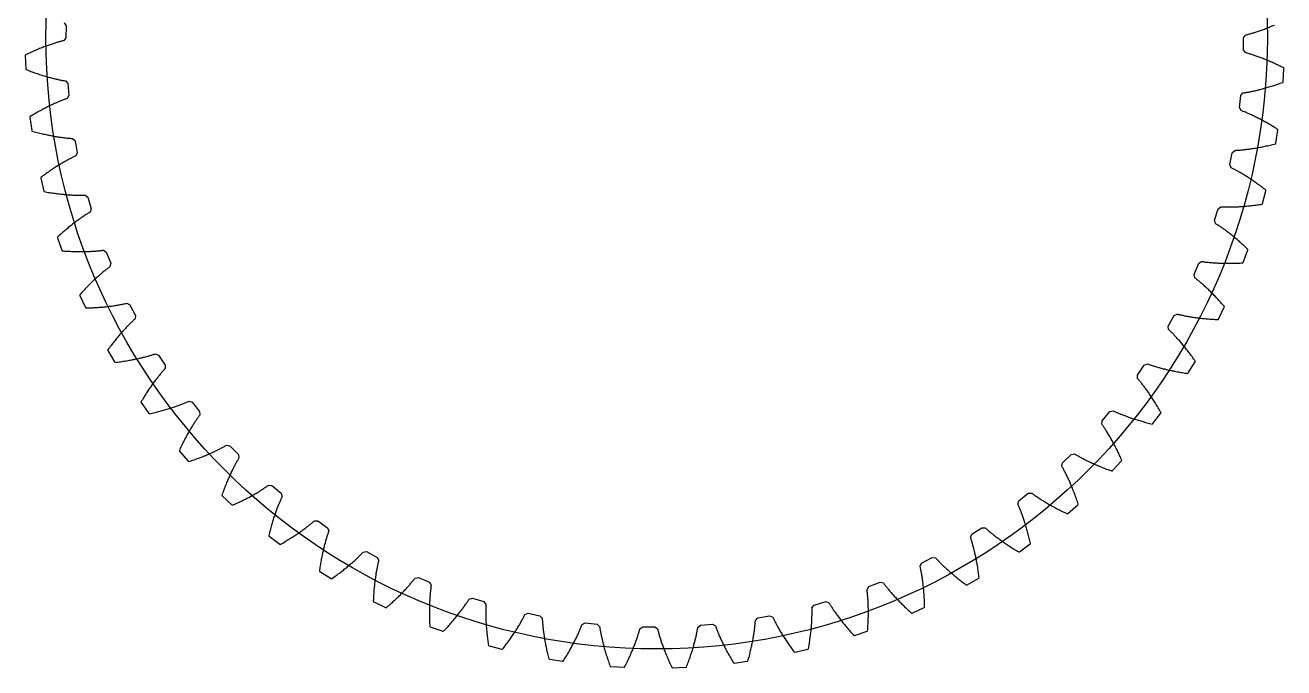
# Model space of a CAD drawing. Extents: x -37.7 to 39.8, y 270.3 to 347.9.
# Drawn here: x -37.7 to 39.8, y 270.3 to 309.8 of the extents above; entities that cross this region are included whole.
import ezdxf

# ---------------------------------------------------------------- set-up
doc = ezdxf.new("R2010")
doc.units = 0
doc.layers.get('0').update_dxf_attribs({"linetype": 'CONTINUOUS'})

msp = doc.modelspace()

# ---------------------------------------------------------------- linework, layer by layer
for points in [[(-35.349, 309.981), (-35.23, 309.808), (-35.237, 309.066), (-35.36, 308.895), (-35.406, 308.883), (-35.454, 308.871), (-35.502, 308.859), (-35.551, 308.845), (-35.601, 308.832), (-35.652, 308.817), (-35.703, 308.802), (-35.756, 308.787), (-35.81, 308.771), (-35.865, 308.754), (-35.92, 308.737), (-35.977, 308.719), (-36.034, 308.7), (-36.092, 308.681), (-36.151, 308.661), (-36.211, 308.641), (-36.272, 308.62), (-36.334, 308.598), (-36.397, 308.575), (-36.46, 308.552), (-36.525, 308.528), (-36.59, 308.503), (-36.656, 308.478), (-36.723, 308.452), (-36.791, 308.425), (-36.859, 308.397), (-36.929, 308.369), (-36.999, 308.34), (-37.07, 308.31), (-37.142, 308.279), (-37.214, 308.247), (-37.288, 308.215), (-37.362, 308.182), (-37.437, 308.147), (-37.513, 308.112), (-37.589, 308.077), (-37.666, 308.04), (-37.744, 308.002), (-37.75, 307.966), (-37.718, 307.151), (-37.71, 307.115), (-37.629, 307.084), (-37.549, 307.053), (-37.47, 307.023), (-37.392, 306.994), (-37.315, 306.966), (-37.238, 306.939), (-37.162, 306.912), (-37.087, 306.886), (-37.013, 306.861), (-36.94, 306.837), (-36.868, 306.813), (-36.797, 306.79), (-36.726, 306.768), (-36.657, 306.746), (-36.588, 306.725), (-36.52, 306.705), (-36.453, 306.686), (-36.387, 306.667), (-36.322, 306.648), (-36.258, 306.631), (-36.194, 306.614), (-36.132, 306.598), (-36.07, 306.582), (-36.01, 306.567), (-35.95, 306.552), (-35.892, 306.538), (-35.834, 306.524), (-35.777, 306.512), (-35.722, 306.499), (-35.667, 306.487), (-35.613, 306.476), (-35.56, 306.465), (-35.508, 306.455), (-35.457, 306.445), (-35.407, 306.436), (-35.358, 306.427), (-35.311, 306.418), (-35.264, 306.41), (-35.128, 306.249), (-35.063, 305.51), (-35.168, 305.328), (-35.213, 305.312), (-35.259, 305.295), (-35.305, 305.278), (-35.353, 305.26), (-35.401, 305.241), (-35.451, 305.222), (-35.501, 305.202), (-35.552, 305.181), (-35.604, 305.16), (-35.656, 305.138), (-35.71, 305.116), (-35.764, 305.092), (-35.82, 305.068), (-35.876, 305.043), (-35.933, 305.018), (-35.99, 304.992), (-36.049, 304.965), (-36.108, 304.937), (-36.168, 304.908), (-36.229, 304.879), (-36.291, 304.849), (-36.354, 304.818), (-36.417, 304.786), (-36.481, 304.753), (-36.546, 304.72), (-36.611, 304.686), (-36.677, 304.651), (-36.744, 304.615), (-36.812, 304.578), (-36.881, 304.54), (-36.95, 304.502), (-37.02, 304.462), (-37.09, 304.422), (-37.161, 304.38), (-37.233, 304.338), (-37.306, 304.295), (-37.379, 304.251), (-37.453, 304.206), (-37.455, 304.169), (-37.344, 303.361), (-37.332, 303.326), (-37.249, 303.303), (-37.166, 303.28), (-37.085, 303.258), (-37.004, 303.237), (-36.924, 303.217), (-36.845, 303.197), (-36.767, 303.178), (-36.69, 303.16), (-36.614, 303.142), (-36.539, 303.125), (-36.465, 303.108), (-36.391, 303.092), (-36.319, 303.077), (-36.248, 303.062), (-36.177, 303.048), (-36.108, 303.035), (-36.039, 303.022), (-35.972, 303.01), (-35.905, 302.998), (-35.839, 302.987), (-35.775, 302.976), (-35.711, 302.966), (-35.648, 302.956), (-35.587, 302.947), (-35.526, 302.938), (-35.466, 302.93), (-35.407, 302.922), (-35.35, 302.915), (-35.293, 302.908), (-35.237, 302.902), (-35.183, 302.896), (-35.129, 302.89), (-35.076, 302.885), (-35.025, 302.88), (-34.974, 302.876), (-34.925, 302.872), (-34.876, 302.868), (-34.828, 302.865), (-34.678, 302.718), (-34.54, 301.989), (-34.627, 301.797), (-34.67, 301.777), (-34.714, 301.755), (-34.759, 301.734), (-34.805, 301.711), (-34.851, 301.688), (-34.898, 301.664), (-34.946, 301.639), (-34.995, 301.614), (-35.044, 301.587), (-35.095, 301.56), (-35.146, 301.533), (-35.198, 301.504), (-35.25, 301.475), (-35.304, 301.444), (-35.358, 301.413), (-35.413, 301.382), (-35.468, 301.349), (-35.525, 301.316), (-35.582, 301.281), (-35.639, 301.246), (-35.698, 301.21), (-35.757, 301.173), (-35.817, 301.135), (-35.877, 301.097), (-35.939, 301.057), (-36, 301.016), (-36.063, 300.975), (-36.126, 300.933), (-36.19, 300.889), (-36.254, 300.845), (-36.319, 300.8), (-36.385, 300.754), (-36.451, 300.707), (-36.518, 300.659), (-36.586, 300.61), (-36.654, 300.559), (-36.722, 300.508), (-36.792, 300.456), (-36.79, 300.42), (-36.6, 299.626), (-36.585, 299.593), (-36.499, 299.578), (-36.415, 299.563), (-36.332, 299.55), (-36.249, 299.536), (-36.168, 299.524), (-36.088, 299.512), (-36.008, 299.501), (-35.93, 299.49), (-35.852, 299.48), (-35.776, 299.47), (-35.7, 299.461), (-35.626, 299.452), (-35.552, 299.444), (-35.48, 299.437), (-35.408, 299.429), (-35.338, 299.423), (-35.268, 299.417), (-35.2, 299.411), (-35.132, 299.406), (-35.066, 299.401), (-35, 299.397), (-34.936, 299.393), (-34.873, 299.39), (-34.81, 299.386), (-34.749, 299.384), (-34.689, 299.381), (-34.63, 299.38), (-34.572, 299.378), (-34.515, 299.377), (-34.458, 299.376), (-34.403, 299.375), (-34.349, 299.375), (-34.297, 299.375), (-34.245, 299.375), (-34.194, 299.376), (-34.144, 299.376), (-34.095, 299.377), (-34.048, 299.379), (-33.883, 299.247), (-33.675, 298.535), (-33.743, 298.336), (-33.784, 298.311), (-33.826, 298.286), (-33.868, 298.26), (-33.911, 298.233), (-33.955, 298.205), (-33.999, 298.177), (-34.045, 298.148), (-34.091, 298.117), (-34.138, 298.086), (-34.185, 298.055), (-34.233, 298.022), (-34.282, 297.989), (-34.331, 297.954), (-34.382, 297.919), (-34.432, 297.883), (-34.484, 297.846), (-34.536, 297.808), (-34.589, 297.769), (-34.642, 297.729), (-34.696, 297.689), (-34.751, 297.647), (-34.806, 297.604), (-34.862, 297.561), (-34.919, 297.516), (-34.976, 297.471), (-35.033, 297.425), (-35.091, 297.377), (-35.15, 297.329), (-35.209, 297.28), (-35.269, 297.229), (-35.329, 297.178), (-35.39, 297.126), (-35.452, 297.072), (-35.513, 297.018), (-35.576, 296.962), (-35.638, 296.906), (-35.702, 296.848), (-35.765, 296.79), (-35.76, 296.753), (-35.493, 295.982), (-35.475, 295.951), (-35.389, 295.944), (-35.303, 295.938), (-35.219, 295.932), (-35.136, 295.927), (-35.054, 295.923), (-34.972, 295.919), (-34.892, 295.915), (-34.813, 295.912), (-34.735, 295.91), (-34.658, 295.908), (-34.582, 295.906), (-34.507, 295.905), (-34.433, 295.904), (-34.36, 295.903), (-34.288, 295.903), (-34.217, 295.904), (-34.148, 295.904), (-34.079, 295.906), (-34.011, 295.907), (-33.945, 295.909), (-33.879, 295.911), (-33.815, 295.913), (-33.751, 295.916), (-33.689, 295.919), (-33.628, 295.923), (-33.568, 295.926), (-33.509, 295.93), (-33.451, 295.934), (-33.394, 295.938), (-33.338, 295.943), (-33.283, 295.948), (-33.229, 295.953), (-33.177, 295.958), (-33.125, 295.963), (-33.074, 295.969), (-33.025, 295.974), (-32.977, 295.98), (-32.929, 295.986), (-32.753, 295.872), (-32.476, 295.183), (-32.524, 294.978), (-32.562, 294.95), (-32.601, 294.921), (-32.641, 294.89), (-32.681, 294.859), (-32.722, 294.828), (-32.763, 294.795), (-32.806, 294.761), (-32.848, 294.727), (-32.892, 294.691), (-32.936, 294.655), (-32.981, 294.618), (-33.026, 294.58), (-33.072, 294.541), (-33.118, 294.501), (-33.165, 294.46), (-33.213, 294.418), (-33.261, 294.375), (-33.31, 294.331), (-33.359, 294.286), (-33.409, 294.241), (-33.459, 294.194), (-33.51, 294.146), (-33.561, 294.097), (-33.613, 294.047), (-33.666, 293.997), (-33.718, 293.945), (-33.772, 293.892), (-33.825, 293.838), (-33.879, 293.783), (-33.934, 293.727), (-33.989, 293.67), (-34.044, 293.612), (-34.1, 293.553), (-34.156, 293.493), (-34.213, 293.432), (-34.27, 293.369), (-34.327, 293.306), (-34.385, 293.241), (-34.376, 293.205), (-34.035, 292.465), (-34.014, 292.435), (-33.927, 292.437), (-33.842, 292.439), (-33.757, 292.442), (-33.674, 292.445), (-33.591, 292.448), (-33.51, 292.452), (-33.43, 292.457), (-33.351, 292.461), (-33.273, 292.466), (-33.196, 292.472), (-33.12, 292.478), (-33.046, 292.484), (-32.972, 292.49), (-32.899, 292.497), (-32.828, 292.504), (-32.757, 292.511), (-32.688, 292.519), (-32.62, 292.527), (-32.553, 292.535), (-32.487, 292.543), (-32.422, 292.552), (-32.358, 292.56), (-32.295, 292.569), (-32.233, 292.578), (-32.173, 292.588), (-32.113, 292.597), (-32.055, 292.607), (-31.997, 292.617), (-31.941, 292.627), (-31.886, 292.637), (-31.832, 292.647), (-31.779, 292.657), (-31.727, 292.667), (-31.676, 292.678), (-31.626, 292.688), (-31.578, 292.699), (-31.53, 292.709), (-31.484, 292.72), (-31.297, 292.623), (-30.954, 291.965), (-30.981, 291.756), (-31.017, 291.724), (-31.053, 291.691), (-31.089, 291.657), (-31.126, 291.623), (-31.164, 291.587), (-31.202, 291.55), (-31.241, 291.513), (-31.28, 291.474), (-31.32, 291.435), (-31.36, 291.394), (-31.401, 291.353), (-31.442, 291.31), (-31.484, 291.267), (-31.526, 291.223), (-31.569, 291.177), (-31.612, 291.131), (-31.656, 291.084), (-31.7, 291.035), (-31.745, 290.986), (-31.79, 290.935), (-31.835, 290.884), (-31.881, 290.831), (-31.928, 290.778), (-31.974, 290.723), (-32.021, 290.667), (-32.069, 290.611), (-32.117, 290.553), (-32.165, 290.494), (-32.213, 290.434), (-32.262, 290.373), (-32.311, 290.311), (-32.361, 290.248), (-32.41, 290.183), (-32.461, 290.118), (-32.511, 290.052), (-32.561, 289.984), (-32.612, 289.915), (-32.663, 289.845), (-32.651, 289.81), (-32.239, 289.107), (-32.215, 289.079), (-32.129, 289.089), (-32.044, 289.1), (-31.96, 289.111), (-31.877, 289.122), (-31.796, 289.134), (-31.715, 289.146), (-31.636, 289.158), (-31.558, 289.17), (-31.481, 289.183), (-31.405, 289.196), (-31.33, 289.209), (-31.256, 289.223), (-31.183, 289.236), (-31.112, 289.25), (-31.041, 289.264), (-30.972, 289.278), (-30.904, 289.293), (-30.837, 289.307), (-30.771, 289.322), (-30.706, 289.336), (-30.642, 289.351), (-30.579, 289.366), (-30.517, 289.381), (-30.457, 289.396), (-30.398, 289.412), (-30.339, 289.427), (-30.282, 289.442), (-30.226, 289.458), (-30.171, 289.473), (-30.117, 289.488), (-30.064, 289.504), (-30.012, 289.519), (-29.962, 289.534), (-29.912, 289.55), (-29.864, 289.565), (-29.816, 289.58), (-29.77, 289.595), (-29.725, 289.61), (-29.529, 289.533), (-29.123, 288.911), (-29.131, 288.701), (-29.163, 288.666), (-29.195, 288.629), (-29.228, 288.592), (-29.261, 288.554), (-29.295, 288.515), (-29.33, 288.474), (-29.365, 288.433), (-29.4, 288.391), (-29.436, 288.348), (-29.472, 288.304), (-29.508, 288.258), (-29.545, 288.212), (-29.583, 288.165), (-29.621, 288.117), (-29.659, 288.067), (-29.697, 288.017), (-29.736, 287.965), (-29.775, 287.913), (-29.815, 287.859), (-29.855, 287.805), (-29.895, 287.749), (-29.936, 287.692), (-29.976, 287.634), (-30.017, 287.576), (-30.059, 287.516), (-30.101, 287.454), (-30.142, 287.392), (-30.185, 287.329), (-30.227, 287.264), (-30.27, 287.199), (-30.312, 287.132), (-30.355, 287.065), (-30.399, 286.996), (-30.442, 286.926), (-30.486, 286.855), (-30.529, 286.782), (-30.573, 286.709), (-30.617, 286.634), (-30.602, 286.601), (-30.122, 285.941), (-30.095, 285.916), (-30.011, 285.934), (-29.927, 285.953), (-29.845, 285.972), (-29.764, 285.992), (-29.684, 286.011), (-29.605, 286.031), (-29.527, 286.051), (-29.451, 286.071), (-29.375, 286.091), (-29.301, 286.112), (-29.228, 286.132), (-29.156, 286.153), (-29.085, 286.173), (-29.015, 286.194), (-28.946, 286.215), (-28.878, 286.236), (-28.812, 286.257), (-28.746, 286.278), (-28.682, 286.299), (-28.619, 286.32), (-28.557, 286.341), (-28.496, 286.362), (-28.436, 286.383), (-28.377, 286.404), (-28.32, 286.425), (-28.263, 286.446), (-28.208, 286.467), (-28.153, 286.487), (-28.1, 286.508), (-28.048, 286.529), (-27.997, 286.549), (-27.947, 286.57), (-27.898, 286.59), (-27.85, 286.61), (-27.804, 286.63), (-27.758, 286.65), (-27.713, 286.669), (-27.67, 286.689), (-27.468, 286.63), (-27.003, 286.052), (-26.989, 285.842), (-27.018, 285.804), (-27.046, 285.764), (-27.075, 285.724), (-27.105, 285.683), (-27.135, 285.64), (-27.165, 285.597), (-27.196, 285.552), (-27.227, 285.507), (-27.258, 285.46), (-27.29, 285.413), (-27.322, 285.364), (-27.354, 285.315), (-27.387, 285.264), (-27.419, 285.212), (-27.453, 285.159), (-27.486, 285.105), (-27.52, 285.05), (-27.554, 284.994), (-27.588, 284.937), (-27.622, 284.879), (-27.657, 284.819), (-27.691, 284.759), (-27.726, 284.697), (-27.761, 284.635), (-27.797, 284.571), (-27.832, 284.506), (-27.868, 284.44), (-27.904, 284.373), (-27.939, 284.305), (-27.975, 284.235), (-28.012, 284.165), (-28.048, 284.093), (-28.084, 284.02), (-28.12, 283.946), (-28.157, 283.871), (-28.193, 283.795), (-28.229, 283.718), (-28.266, 283.639), (-28.247, 283.608), (-27.706, 282.998), (-27.676, 282.975), (-27.594, 283.002), (-27.513, 283.029), (-27.433, 283.056), (-27.354, 283.084), (-27.276, 283.111), (-27.2, 283.138), (-27.124, 283.166), (-27.05, 283.193), (-26.977, 283.221), (-26.905, 283.248), (-26.834, 283.276), (-26.764, 283.303), (-26.696, 283.331), (-26.628, 283.358), (-26.562, 283.386), (-26.496, 283.413), (-26.432, 283.441), (-26.369, 283.468), (-26.307, 283.495), (-26.247, 283.522), (-26.187, 283.549), (-26.128, 283.576), (-26.071, 283.603), (-26.014, 283.63), (-25.959, 283.656), (-25.905, 283.683), (-25.852, 283.709), (-25.8, 283.735), (-25.749, 283.761), (-25.699, 283.786), (-25.65, 283.811), (-25.602, 283.837), (-25.556, 283.862), (-25.51, 283.886), (-25.466, 283.911), (-25.422, 283.935), (-25.38, 283.959), (-25.338, 283.982), (-25.131, 283.944), (-24.612, 283.414), (-24.578, 283.206), (-24.602, 283.165), (-24.627, 283.123), (-24.652, 283.08), (-24.677, 283.036), (-24.703, 282.991), (-24.729, 282.945), (-24.755, 282.898), (-24.781, 282.85), (-24.808, 282.8), (-24.835, 282.75), (-24.862, 282.698), (-24.889, 282.646), (-24.917, 282.592), (-24.944, 282.537), (-24.972, 282.482), (-25, 282.425), (-25.028, 282.367), (-25.056, 282.308), (-25.085, 282.247), (-25.113, 282.186), (-25.142, 282.123), (-25.171, 282.06), (-25.199, 281.995), (-25.228, 281.929), (-25.257, 281.862), (-25.286, 281.794), (-25.315, 281.725), (-25.344, 281.655), (-25.373, 281.584), (-25.402, 281.511), (-25.431, 281.437), (-25.46, 281.362), (-25.489, 281.286), (-25.518, 281.209), (-25.547, 281.131), (-25.575, 281.052), (-25.604, 280.971), (-25.633, 280.889), (-25.611, 280.86), (-25.012, 280.306), (-24.981, 280.286), (-24.901, 280.321), (-24.823, 280.356), (-24.746, 280.391), (-24.671, 280.426), (-24.596, 280.46), (-24.522, 280.495), (-24.45, 280.53), (-24.379, 280.564), (-24.309, 280.599), (-24.24, 280.633), (-24.172, 280.668), (-24.105, 280.702), (-24.04, 280.736), (-23.975, 280.77), (-23.912, 280.804), (-23.849, 280.838), (-23.788, 280.871), (-23.728, 280.905), (-23.669, 280.938), (-23.611, 280.971), (-23.555, 281.003), (-23.499, 281.036), (-23.444, 281.068), (-23.391, 281.1), (-23.339, 281.132), (-23.287, 281.164), (-23.237, 281.195), (-23.188, 281.226), (-23.139, 281.257), (-23.092, 281.287), (-23.046, 281.317), (-23.001, 281.347), (-22.957, 281.376), (-22.914, 281.405), (-22.872, 281.434), (-22.831, 281.462), (-22.791, 281.49), (-22.753, 281.518), (-22.543, 281.5), (-21.974, 281.023), (-21.92, 280.82), (-21.94, 280.777), (-21.961, 280.733), (-21.981, 280.687), (-22.002, 280.641), (-22.023, 280.594), (-22.045, 280.545), (-22.066, 280.496), (-22.087, 280.445), (-22.109, 280.393), (-22.131, 280.34), (-22.153, 280.287), (-22.175, 280.232), (-22.197, 280.175), (-22.219, 280.118), (-22.241, 280.06), (-22.263, 280.001), (-22.286, 279.94), (-22.308, 279.878), (-22.33, 279.816), (-22.353, 279.752), (-22.375, 279.687), (-22.397, 279.621), (-22.42, 279.554), (-22.442, 279.485), (-22.464, 279.416), (-22.486, 279.345), (-22.508, 279.274), (-22.53, 279.201), (-22.552, 279.127), (-22.574, 279.052), (-22.595, 278.976), (-22.617, 278.898), (-22.638, 278.82), (-22.659, 278.74), (-22.68, 278.66), (-22.701, 278.578), (-22.722, 278.495), (-22.742, 278.411), (-22.718, 278.383), (-22.068, 277.891), (-22.035, 277.874), (-21.959, 277.917), (-21.885, 277.959), (-21.812, 278.001), (-21.74, 278.043), (-21.669, 278.085), (-21.599, 278.127), (-21.53, 278.169), (-21.463, 278.21), (-21.396, 278.251), (-21.331, 278.293), (-21.267, 278.333), (-21.204, 278.374), (-21.142, 278.414), (-21.081, 278.455), (-21.021, 278.494), (-20.963, 278.534), (-20.905, 278.573), (-20.849, 278.612), (-20.793, 278.651), (-20.739, 278.69), (-20.686, 278.728), (-20.633, 278.766), (-20.582, 278.803), (-20.532, 278.84), (-20.483, 278.877), (-20.435, 278.914), (-20.388, 278.95), (-20.342, 278.985), (-20.297, 279.021), (-20.253, 279.055), (-20.21, 279.09), (-20.168, 279.124), (-20.128, 279.157), (-20.088, 279.19), (-20.049, 279.223), (-20.011, 279.255), (-19.974, 279.287), (-19.938, 279.318), (-19.727, 279.321), (-19.115, 278.903), (-19.041, 278.705), (-19.057, 278.661), (-19.073, 278.615), (-19.089, 278.567), (-19.105, 278.519), (-19.122, 278.47), (-19.138, 278.42), (-19.154, 278.368), (-19.171, 278.316), (-19.187, 278.262), (-19.204, 278.208), (-19.22, 278.152), (-19.237, 278.095), (-19.253, 278.037), (-19.27, 277.978), (-19.286, 277.918), (-19.302, 277.856), (-19.319, 277.794), (-19.335, 277.731), (-19.351, 277.666), (-19.367, 277.6), (-19.383, 277.533), (-19.398, 277.465), (-19.414, 277.396), (-19.429, 277.326), (-19.445, 277.255), (-19.46, 277.183), (-19.475, 277.109), (-19.489, 277.034), (-19.504, 276.959), (-19.518, 276.882), (-19.532, 276.804), (-19.546, 276.725), (-19.56, 276.645), (-19.573, 276.563), (-19.586, 276.481), (-19.599, 276.397), (-19.611, 276.313), (-19.623, 276.227), (-19.596, 276.202), (-18.901, 275.776), (-18.866, 275.763), (-18.795, 275.812), (-18.725, 275.862), (-18.657, 275.911), (-18.589, 275.96), (-18.523, 276.009), (-18.457, 276.057), (-18.393, 276.105), (-18.33, 276.153), (-18.268, 276.201), (-18.207, 276.248), (-18.147, 276.295), (-18.089, 276.341), (-18.031, 276.388), (-17.974, 276.434), (-17.919, 276.479), (-17.864, 276.524), (-17.811, 276.569), (-17.758, 276.614), (-17.707, 276.658), (-17.657, 276.701), (-17.607, 276.744), (-17.559, 276.787), (-17.512, 276.83), (-17.466, 276.871), (-17.42, 276.913), (-17.376, 276.954), (-17.333, 276.994), (-17.291, 277.034), (-17.249, 277.074), (-17.209, 277.113), (-17.17, 277.151), (-17.131, 277.189), (-17.094, 277.227), (-17.058, 277.263), (-17.022, 277.3), (-16.987, 277.335), (-16.954, 277.371), (-16.921, 277.405), (-16.712, 277.429), (-16.061, 277.072), (-15.968, 276.883), (-15.98, 276.837), (-15.991, 276.79), (-16.003, 276.741), (-16.014, 276.692), (-16.026, 276.641), (-16.037, 276.59), (-16.048, 276.537), (-16.059, 276.483), (-16.071, 276.428), (-16.082, 276.372), (-16.093, 276.315), (-16.103, 276.257), (-16.114, 276.197), (-16.125, 276.137), (-16.135, 276.075), (-16.145, 276.013), (-16.155, 275.949), (-16.165, 275.884), (-16.175, 275.818), (-16.184, 275.751), (-16.193, 275.683), (-16.202, 275.614), (-16.211, 275.544), (-16.22, 275.473), (-16.228, 275.4), (-16.236, 275.327), (-16.243, 275.252), (-16.251, 275.176), (-16.258, 275.1), (-16.265, 275.022), (-16.271, 274.943), (-16.277, 274.863), (-16.282, 274.782), (-16.288, 274.699), (-16.293, 274.616), (-16.297, 274.532), (-16.301, 274.446), (-16.305, 274.36), (-16.275, 274.338), (-15.542, 273.982), (-15.506, 273.972), (-15.44, 274.028), (-15.376, 274.084), (-15.312, 274.14), (-15.25, 274.195), (-15.188, 274.25), (-15.128, 274.305), (-15.069, 274.359), (-15.011, 274.413), (-14.954, 274.466), (-14.898, 274.519), (-14.843, 274.572), (-14.789, 274.624), (-14.736, 274.676), (-14.684, 274.727), (-14.633, 274.778), (-14.584, 274.828), (-14.535, 274.878), (-14.487, 274.927), (-14.44, 274.976), (-14.394, 275.025), (-14.35, 275.072), (-14.306, 275.12), (-14.263, 275.166), (-14.221, 275.213), (-14.18, 275.258), (-14.14, 275.303), (-14.101, 275.348), (-14.063, 275.392), (-14.026, 275.435), (-13.989, 275.478), (-13.954, 275.52), (-13.919, 275.562), (-13.886, 275.602), (-13.853, 275.643), (-13.821, 275.682), (-13.79, 275.721), (-13.76, 275.76), (-13.731, 275.797), (-13.525, 275.841), (-12.843, 275.55), (-12.732, 275.371), (-12.739, 275.324), (-12.746, 275.276), (-12.752, 275.227), (-12.759, 275.176), (-12.765, 275.125), (-12.771, 275.072), (-12.777, 275.019), (-12.783, 274.964), (-12.789, 274.908), (-12.795, 274.851), (-12.8, 274.793), (-12.805, 274.734), (-12.81, 274.674), (-12.814, 274.613), (-12.819, 274.551), (-12.823, 274.488), (-12.826, 274.423), (-12.83, 274.358), (-12.833, 274.291), (-12.836, 274.224), (-12.838, 274.155), (-12.841, 274.085), (-12.842, 274.015), (-12.844, 273.943), (-12.845, 273.87), (-12.846, 273.796), (-12.846, 273.721), (-12.846, 273.645), (-12.845, 273.568), (-12.844, 273.49), (-12.843, 273.41), (-12.841, 273.33), (-12.839, 273.249), (-12.836, 273.167), (-12.832, 273.083), (-12.829, 272.999), (-12.824, 272.913), (-12.819, 272.827), (-12.788, 272.808), (-12.023, 272.525), (-11.986, 272.519), (-11.927, 272.582), (-11.868, 272.644), (-11.81, 272.706), (-11.753, 272.767), (-11.698, 272.827), (-11.643, 272.888), (-11.589, 272.947), (-11.537, 273.007), (-11.485, 273.065), (-11.435, 273.124), (-11.385, 273.181), (-11.337, 273.238), (-11.289, 273.295), (-11.243, 273.351), (-11.197, 273.407), (-11.152, 273.462), (-11.109, 273.516), (-11.066, 273.57), (-11.024, 273.623), (-10.983, 273.676), (-10.943, 273.728), (-10.904, 273.779), (-10.866, 273.83), (-10.829, 273.88), (-10.793, 273.929), (-10.758, 273.978), (-10.723, 274.026), (-10.689, 274.074), (-10.657, 274.12), (-10.625, 274.166), (-10.594, 274.212), (-10.563, 274.257), (-10.534, 274.301), (-10.505, 274.344), (-10.478, 274.386), (-10.451, 274.428), (-10.424, 274.469), (-10.399, 274.51), (-10.199, 274.573), (-9.491, 274.351), (-9.363, 274.184), (-9.365, 274.136), (-9.367, 274.087), (-9.369, 274.038), (-9.371, 273.987), (-9.372, 273.935), (-9.373, 273.882), (-9.374, 273.828), (-9.374, 273.773), (-9.374, 273.717), (-9.374, 273.66), (-9.374, 273.602), (-9.373, 273.543), (-9.372, 273.482), (-9.371, 273.421), (-9.369, 273.359), (-9.367, 273.295), (-9.364, 273.231), (-9.361, 273.165), (-9.358, 273.099), (-9.354, 273.031), (-9.35, 272.963), (-9.345, 272.893), (-9.34, 272.823), (-9.334, 272.751), (-9.328, 272.678), (-9.322, 272.605), (-9.315, 272.53), (-9.307, 272.454), (-9.299, 272.378), (-9.29, 272.3), (-9.281, 272.221), (-9.271, 272.142), (-9.261, 272.061), (-9.25, 271.979), (-9.239, 271.897), (-9.227, 271.813), (-9.214, 271.729), (-9.201, 271.643), (-9.167, 271.627), (-8.378, 271.421), (-8.342, 271.418), (-8.288, 271.487), (-8.236, 271.554), (-8.184, 271.621), (-8.134, 271.688), (-8.084, 271.753), (-8.036, 271.819), (-7.988, 271.883), (-7.942, 271.947), (-7.896, 272.011), (-7.852, 272.074), (-7.808, 272.136), (-7.765, 272.198), (-7.724, 272.259), (-7.683, 272.319), (-7.643, 272.379), (-7.604, 272.438), (-7.566, 272.496), (-7.528, 272.554), (-7.492, 272.611), (-7.457, 272.668), (-7.422, 272.723), (-7.388, 272.778), (-7.355, 272.832), (-7.323, 272.886), (-7.292, 272.939), (-7.262, 272.991), (-7.232, 273.042), (-7.203, 273.092), (-7.175, 273.142), (-7.148, 273.191), (-7.121, 273.239), (-7.096, 273.287), (-7.071, 273.334), (-7.046, 273.379), (-7.023, 273.424), (-7, 273.469), (-6.978, 273.512), (-6.957, 273.555), (-6.764, 273.638), (-6.037, 273.486), (-5.894, 273.332), (-5.891, 273.284), (-5.888, 273.236), (-5.885, 273.186), (-5.882, 273.135), (-5.878, 273.084), (-5.874, 273.031), (-5.87, 272.977), (-5.865, 272.922), (-5.859, 272.866), (-5.854, 272.81), (-5.848, 272.752), (-5.841, 272.693), (-5.834, 272.633), (-5.827, 272.572), (-5.819, 272.51), (-5.81, 272.447), (-5.802, 272.384), (-5.792, 272.319), (-5.782, 272.253), (-5.772, 272.186), (-5.761, 272.118), (-5.749, 272.049), (-5.737, 271.98), (-5.725, 271.909), (-5.712, 271.837), (-5.698, 271.765), (-5.684, 271.691), (-5.669, 271.616), (-5.653, 271.541), (-5.637, 271.464), (-5.62, 271.387), (-5.602, 271.309), (-5.584, 271.229), (-5.565, 271.149), (-5.546, 271.068), (-5.526, 270.986), (-5.505, 270.903), (-5.483, 270.819), (-5.449, 270.807), (-4.643, 270.679), (-4.606, 270.68), (-4.56, 270.753), (-4.514, 270.826), (-4.47, 270.897), (-4.426, 270.968), (-4.383, 271.039), (-4.341, 271.108), (-4.3, 271.177), (-4.26, 271.246), (-4.221, 271.314), (-4.183, 271.38), (-4.146, 271.447), (-4.109, 271.512), (-4.074, 271.577), (-4.039, 271.641), (-4.005, 271.705), (-3.972, 271.767), (-3.94, 271.829), (-3.908, 271.89), (-3.878, 271.95), (-3.848, 272.01), (-3.819, 272.069), (-3.791, 272.127), (-3.763, 272.184), (-3.737, 272.24), (-3.711, 272.296), (-3.686, 272.351), (-3.661, 272.405), (-3.637, 272.458), (-3.614, 272.51), (-3.592, 272.561), (-3.57, 272.612), (-3.549, 272.662), (-3.529, 272.711), (-3.51, 272.759), (-3.491, 272.806), (-3.472, 272.852), (-3.455, 272.897), (-3.438, 272.942), (-3.253, 273.044), (-2.516, 272.963), (-2.358, 272.824), (-2.351, 272.777), (-2.343, 272.729), (-2.335, 272.68), (-2.327, 272.63), (-2.318, 272.579), (-2.309, 272.527), (-2.299, 272.474), (-2.289, 272.42), (-2.278, 272.365), (-2.267, 272.309), (-2.255, 272.252), (-2.243, 272.194), (-2.23, 272.135), (-2.217, 272.075), (-2.203, 272.014), (-2.188, 271.952), (-2.173, 271.89), (-2.157, 271.826), (-2.141, 271.761), (-2.124, 271.696), (-2.107, 271.63), (-2.089, 271.562), (-2.07, 271.494), (-2.05, 271.425), (-2.03, 271.355), (-2.009, 271.284), (-1.988, 271.212), (-1.966, 271.139), (-1.943, 271.066), (-1.919, 270.991), (-1.895, 270.916), (-1.87, 270.839), (-1.844, 270.762), (-1.817, 270.684), (-1.79, 270.606), (-1.762, 270.526), (-1.733, 270.446), (-1.703, 270.364), (-1.667, 270.355), (-0.853, 270.307), (-0.817, 270.312), (-0.777, 270.389), (-0.739, 270.465), (-0.702, 270.541), (-0.665, 270.616), (-0.63, 270.69), (-0.595, 270.764), (-0.561, 270.836), (-0.528, 270.908), (-0.496, 270.98), (-0.464, 271.05), (-0.433, 271.12), (-0.404, 271.188), (-0.375, 271.256), (-0.346, 271.324), (-0.319, 271.39), (-0.292, 271.456), (-0.266, 271.52), (-0.241, 271.584), (-0.216, 271.647), (-0.192, 271.709), (-0.169, 271.771), (-0.147, 271.831), (-0.125, 271.891), (-0.104, 271.949), (-0.084, 272.007), (-0.064, 272.064), (-0.045, 272.12), (-0.027, 272.175), (-0.009, 272.23), (0.008, 272.283), (0.025, 272.336), (0.041, 272.387), (0.056, 272.438), (0.071, 272.487), (0.085, 272.536), (0.099, 272.584), (0.112, 272.631), (0.125, 272.677), (0.298, 272.796), (1.04, 272.789), (1.211, 272.666), (1.223, 272.62), (1.235, 272.572), (1.247, 272.524), (1.261, 272.475), (1.275, 272.425), (1.289, 272.374), (1.304, 272.323), (1.319, 272.27), (1.335, 272.216), (1.352, 272.161), (1.369, 272.106), (1.387, 272.049), (1.406, 271.992), (1.425, 271.934), (1.445, 271.875), (1.465, 271.815), (1.486, 271.754), (1.508, 271.692), (1.531, 271.629), (1.554, 271.566), (1.578, 271.501), (1.603, 271.436), (1.628, 271.37), (1.654, 271.303), (1.681, 271.235), (1.709, 271.167), (1.737, 271.097), (1.766, 271.027), (1.796, 270.956), (1.827, 270.884), (1.859, 270.812), (1.891, 270.738), (1.925, 270.664), (1.959, 270.589), (1.994, 270.513), (2.029, 270.437), (2.066, 270.36), (2.104, 270.282), (2.14, 270.276), (2.955, 270.308), (2.991, 270.316), (3.022, 270.397), (3.053, 270.477), (3.083, 270.556), (3.112, 270.634), (3.14, 270.711), (3.167, 270.788), (3.194, 270.864), (3.22, 270.939), (3.245, 271.013), (3.269, 271.086), (3.293, 271.158), (3.316, 271.229), (3.338, 271.3), (3.36, 271.369), (3.381, 271.438), (3.401, 271.506), (3.42, 271.573), (3.439, 271.639), (3.458, 271.704), (3.475, 271.768), (3.492, 271.832), (3.509, 271.894), (3.524, 271.955), (3.539, 272.016), (3.554, 272.076), (3.568, 272.134), (3.582, 272.192), (3.594, 272.249), (3.607, 272.304), (3.619, 272.359), (3.63, 272.413), (3.641, 272.466), (3.651, 272.518), (3.661, 272.569), (3.67, 272.619), (3.679, 272.668), (3.688, 272.715), (3.696, 272.762), (3.857, 272.898), (4.596, 272.963), (4.778, 272.858), (4.794, 272.813), (4.811, 272.767), (4.828, 272.721), (4.846, 272.673), (4.865, 272.625), (4.884, 272.575), (4.904, 272.525), (4.925, 272.474), (4.946, 272.422), (4.968, 272.37), (4.99, 272.316), (5.014, 272.262), (5.038, 272.206), (5.063, 272.15), (5.088, 272.093), (5.114, 272.036), (5.141, 271.977), (5.169, 271.918), (5.198, 271.858), (5.227, 271.797), (5.257, 271.735), (5.288, 271.672), (5.32, 271.609), (5.353, 271.545), (5.386, 271.48), (5.42, 271.415), (5.455, 271.349), (5.491, 271.282), (5.528, 271.214), (5.566, 271.145), (5.604, 271.076), (5.644, 271.006), (5.684, 270.936), (5.726, 270.864), (5.768, 270.793), (5.811, 270.72), (5.855, 270.647), (5.9, 270.573), (5.937, 270.571), (6.745, 270.682), (6.78, 270.694), (6.803, 270.777), (6.826, 270.86), (6.848, 270.941), (6.869, 271.022), (6.889, 271.102), (6.909, 271.181), (6.928, 271.259), (6.946, 271.336), (6.964, 271.412), (6.981, 271.487), (6.998, 271.561), (7.014, 271.635), (7.029, 271.707), (7.044, 271.778), (7.058, 271.849), (7.071, 271.918), (7.084, 271.987), (7.096, 272.054), (7.108, 272.121), (7.119, 272.187), (7.13, 272.251), (7.14, 272.315), (7.15, 272.378), (7.159, 272.439), (7.168, 272.5), (7.176, 272.56), (7.184, 272.619), (7.191, 272.676), (7.198, 272.733), (7.204, 272.789), (7.21, 272.843), (7.216, 272.897), (7.221, 272.95), (7.226, 273.001), (7.23, 273.052), (7.234, 273.101), (7.238, 273.15), (7.241, 273.198), (7.388, 273.348), (8.117, 273.486), (8.309, 273.399), (8.329, 273.356), (8.351, 273.312), (8.372, 273.267), (8.395, 273.221), (8.418, 273.175), (8.442, 273.128), (8.467, 273.08), (8.492, 273.031), (8.519, 272.982), (8.546, 272.931), (8.573, 272.88), (8.602, 272.828), (8.631, 272.776), (8.662, 272.722), (8.693, 272.668), (8.724, 272.613), (8.757, 272.558), (8.79, 272.501), (8.825, 272.444), (8.86, 272.387), (8.896, 272.328), (8.933, 272.269), (8.971, 272.209), (9.009, 272.149), (9.049, 272.087), (9.09, 272.025), (9.131, 271.963), (9.173, 271.9), (9.217, 271.836), (9.261, 271.772), (9.306, 271.707), (9.352, 271.641), (9.399, 271.575), (9.447, 271.508), (9.496, 271.44), (9.547, 271.372), (9.598, 271.304), (9.65, 271.234), (9.686, 271.236), (10.48, 271.426), (10.513, 271.441), (10.528, 271.527), (10.543, 271.611), (10.556, 271.694), (10.57, 271.777), (10.582, 271.858), (10.594, 271.938), (10.605, 272.018), (10.616, 272.096), (10.626, 272.174), (10.636, 272.25), (10.645, 272.326), (10.654, 272.4), (10.662, 272.474), (10.67, 272.546), (10.677, 272.618), (10.683, 272.688), (10.689, 272.758), (10.695, 272.826), (10.7, 272.894), (10.705, 272.96), (10.709, 273.026), (10.713, 273.09), (10.716, 273.153), (10.72, 273.216), (10.722, 273.277), (10.725, 273.337), (10.726, 273.396), (10.728, 273.454), (10.729, 273.511), (10.73, 273.568), (10.731, 273.623), (10.731, 273.676), (10.731, 273.729), (10.731, 273.781), (10.73, 273.832), (10.73, 273.882), (10.729, 273.93), (10.727, 273.978), (10.859, 274.143), (11.571, 274.351), (11.77, 274.283), (11.795, 274.242), (11.82, 274.2), (11.846, 274.158), (11.873, 274.115), (11.901, 274.071), (11.929, 274.027), (11.958, 273.981), (11.989, 273.935), (12.02, 273.888), (12.051, 273.841), (12.084, 273.793), (12.118, 273.744), (12.152, 273.695), (12.187, 273.644), (12.223, 273.594), (12.26, 273.542), (12.298, 273.49), (12.337, 273.437), (12.377, 273.384), (12.418, 273.33), (12.459, 273.275), (12.502, 273.22), (12.545, 273.164), (12.59, 273.107), (12.635, 273.05), (12.681, 272.993), (12.729, 272.935), (12.777, 272.876), (12.826, 272.817), (12.877, 272.757), (12.928, 272.697), (12.98, 272.636), (13.034, 272.574), (13.088, 272.513), (13.144, 272.45), (13.2, 272.387), (13.258, 272.324), (13.316, 272.26), (13.353, 272.266), (14.124, 272.533), (14.155, 272.551), (14.162, 272.637), (14.168, 272.723), (14.174, 272.807), (14.179, 272.89), (14.183, 272.972), (14.187, 273.054), (14.191, 273.134), (14.194, 273.213), (14.196, 273.291), (14.198, 273.368), (14.2, 273.444), (14.201, 273.519), (14.202, 273.593), (14.203, 273.666), (14.203, 273.738), (14.202, 273.809), (14.202, 273.878), (14.2, 273.947), (14.199, 274.015), (14.197, 274.081), (14.195, 274.147), (14.193, 274.211), (14.19, 274.275), (14.187, 274.337), (14.184, 274.398), (14.18, 274.458), (14.176, 274.517), (14.172, 274.575), (14.168, 274.632), (14.163, 274.688), (14.158, 274.743), (14.153, 274.797), (14.148, 274.849), (14.143, 274.901), (14.137, 274.952), (14.132, 275.001), (14.126, 275.049), (14.12, 275.097), (14.234, 275.273), (14.923, 275.55), (15.128, 275.502), (15.156, 275.464), (15.185, 275.425), (15.216, 275.385), (15.247, 275.345), (15.278, 275.304), (15.311, 275.263), (15.345, 275.22), (15.379, 275.178), (15.415, 275.134), (15.451, 275.09), (15.488, 275.045), (15.526, 275), (15.565, 274.954), (15.605, 274.908), (15.646, 274.861), (15.688, 274.813), (15.731, 274.765), (15.775, 274.716), (15.82, 274.667), (15.866, 274.617), (15.912, 274.567), (15.96, 274.516), (16.009, 274.464), (16.059, 274.413), (16.109, 274.36), (16.161, 274.308), (16.214, 274.254), (16.268, 274.201), (16.323, 274.147), (16.379, 274.092), (16.436, 274.037), (16.494, 273.982), (16.553, 273.926), (16.613, 273.87), (16.674, 273.813), (16.737, 273.756), (16.8, 273.699), (16.865, 273.641), (16.901, 273.65), (17.641, 273.991), (17.671, 274.012), (17.669, 274.099), (17.667, 274.184), (17.664, 274.269), (17.661, 274.352), (17.658, 274.435), (17.654, 274.516), (17.649, 274.596), (17.645, 274.675), (17.64, 274.753), (17.634, 274.83), (17.628, 274.906), (17.622, 274.98), (17.616, 275.054), (17.609, 275.127), (17.602, 275.198), (17.595, 275.269), (17.587, 275.338), (17.579, 275.406), (17.571, 275.473), (17.563, 275.539), (17.554, 275.604), (17.546, 275.668), (17.537, 275.731), (17.528, 275.793), (17.518, 275.853), (17.509, 275.913), (17.499, 275.971), (17.489, 276.029), (17.479, 276.085), (17.469, 276.14), (17.459, 276.194), (17.449, 276.247), (17.439, 276.299), (17.428, 276.35), (17.418, 276.4), (17.407, 276.448), (17.397, 276.496), (17.386, 276.542), (17.483, 276.729), (18.141, 277.072), (18.35, 277.044), (18.382, 277.009), (18.415, 276.973), (18.449, 276.937), (18.483, 276.9), (18.519, 276.862), (18.556, 276.824), (18.593, 276.785), (18.632, 276.746), (18.671, 276.706), (18.712, 276.666), (18.753, 276.625), (18.796, 276.584), (18.839, 276.542), (18.883, 276.5), (18.929, 276.457), (18.975, 276.414), (19.022, 276.37), (19.071, 276.326), (19.12, 276.281), (19.171, 276.236), (19.222, 276.19), (19.275, 276.145), (19.328, 276.098), (19.383, 276.052), (19.439, 276.005), (19.495, 275.957), (19.553, 275.909), (19.612, 275.861), (19.672, 275.813), (19.733, 275.764), (19.795, 275.715), (19.858, 275.665), (19.923, 275.616), (19.988, 275.565), (20.055, 275.515), (20.122, 275.465), (20.191, 275.414), (20.261, 275.363), (20.296, 275.375), (20.999, 275.787), (21.027, 275.811), (21.017, 275.897), (21.006, 275.982), (20.995, 276.066), (20.984, 276.149), (20.972, 276.23), (20.96, 276.311), (20.948, 276.39), (20.936, 276.468), (20.923, 276.545), (20.91, 276.621), (20.897, 276.696), (20.883, 276.77), (20.87, 276.843), (20.856, 276.914), (20.842, 276.985), (20.828, 277.054), (20.813, 277.122), (20.799, 277.189), (20.784, 277.255), (20.77, 277.32), (20.755, 277.384), (20.74, 277.447), (20.725, 277.509), (20.71, 277.569), (20.694, 277.628), (20.679, 277.687), (20.664, 277.744), (20.648, 277.8), (20.633, 277.855), (20.618, 277.909), (20.602, 277.962), (20.587, 278.014), (20.572, 278.064), (20.556, 278.114), (20.541, 278.162), (20.526, 278.21), (20.511, 278.256), (20.496, 278.301), (20.573, 278.497), (21.195, 278.903), (21.405, 278.895), (21.44, 278.863), (21.477, 278.831), (21.514, 278.798), (21.552, 278.765), (21.591, 278.731), (21.632, 278.696), (21.673, 278.661), (21.715, 278.626), (21.758, 278.59), (21.802, 278.554), (21.848, 278.518), (21.894, 278.481), (21.941, 278.443), (21.99, 278.405), (22.039, 278.367), (22.089, 278.329), (22.141, 278.29), (22.193, 278.251), (22.247, 278.211), (22.301, 278.171), (22.357, 278.131), (22.414, 278.09), (22.472, 278.05), (22.531, 278.008), (22.591, 277.967), (22.652, 277.925), (22.714, 277.884), (22.777, 277.841), (22.842, 277.799), (22.907, 277.756), (22.974, 277.714), (23.041, 277.671), (23.11, 277.627), (23.18, 277.584), (23.252, 277.54), (23.324, 277.497), (23.397, 277.453), (23.472, 277.409), (23.505, 277.424), (24.165, 277.904), (24.19, 277.931), (24.172, 278.015), (24.153, 278.099), (24.134, 278.181), (24.114, 278.262), (24.095, 278.342), (24.075, 278.421), (24.055, 278.499), (24.035, 278.575), (24.015, 278.651), (23.994, 278.725), (23.974, 278.798), (23.953, 278.87), (23.933, 278.941), (23.912, 279.011), (23.891, 279.08), (23.87, 279.148), (23.849, 279.214), (23.828, 279.28), (23.807, 279.344), (23.786, 279.407), (23.765, 279.469), (23.744, 279.53), (23.723, 279.59), (23.702, 279.649), (23.681, 279.706), (23.66, 279.763), (23.639, 279.818), (23.619, 279.873), (23.598, 279.926), (23.577, 279.978), (23.557, 280.029), (23.536, 280.079), (23.516, 280.128), (23.496, 280.176), (23.476, 280.222), (23.456, 280.268), (23.437, 280.313), (23.417, 280.356), (23.476, 280.558), (24.054, 281.023), (24.264, 281.037), (24.302, 281.008), (24.342, 280.98), (24.382, 280.951), (24.423, 280.921), (24.466, 280.891), (24.509, 280.861), (24.554, 280.83), (24.599, 280.799), (24.646, 280.768), (24.693, 280.736), (24.742, 280.704), (24.791, 280.672), (24.842, 280.639), (24.894, 280.607), (24.947, 280.573), (25.001, 280.54), (25.056, 280.506), (25.112, 280.472), (25.169, 280.438), (25.227, 280.404), (25.287, 280.369), (25.347, 280.335), (25.409, 280.3), (25.471, 280.264), (25.535, 280.229), (25.6, 280.194), (25.666, 280.158), (25.733, 280.122), (25.801, 280.087), (25.871, 280.051), (25.941, 280.014), (26.013, 279.978), (26.086, 279.942), (26.16, 279.906), (26.235, 279.869), (26.311, 279.833), (26.388, 279.797), (26.467, 279.76), (26.498, 279.779), (27.108, 280.32), (27.131, 280.35), (27.104, 280.432), (27.077, 280.513), (27.05, 280.593), (27.022, 280.672), (26.995, 280.75), (26.968, 280.826), (26.94, 280.902), (26.913, 280.976), (26.885, 281.049), (26.858, 281.121), (26.83, 281.192), (26.803, 281.262), (26.775, 281.33), (26.748, 281.398), (26.72, 281.464), (26.693, 281.529), (26.665, 281.594), (26.638, 281.657), (26.611, 281.719), (26.584, 281.779), (26.557, 281.839), (26.53, 281.898), (26.503, 281.955), (26.476, 282.012), (26.45, 282.067), (26.423, 282.121), (26.397, 282.174), (26.371, 282.226), (26.346, 282.277), (26.32, 282.327), (26.295, 282.376), (26.269, 282.424), (26.244, 282.47), (26.22, 282.516), (26.195, 282.56), (26.171, 282.604), (26.147, 282.646), (26.124, 282.688), (26.162, 282.895), (26.692, 283.414), (26.9, 283.448), (26.941, 283.424), (26.983, 283.399), (27.026, 283.374), (27.07, 283.349), (27.115, 283.323), (27.161, 283.297), (27.208, 283.271), (27.256, 283.245), (27.306, 283.218), (27.356, 283.191), (27.408, 283.164), (27.46, 283.137), (27.514, 283.109), (27.569, 283.082), (27.624, 283.054), (27.681, 283.026), (27.739, 282.998), (27.798, 282.97), (27.859, 282.941), (27.92, 282.913), (27.983, 282.884), (28.046, 282.855), (28.111, 282.827), (28.177, 282.798), (28.244, 282.769), (28.312, 282.74), (28.381, 282.711), (28.451, 282.682), (28.523, 282.653), (28.595, 282.624), (28.669, 282.595), (28.744, 282.566), (28.82, 282.537), (28.897, 282.508), (28.975, 282.479), (29.054, 282.451), (29.135, 282.422), (29.217, 282.393), (29.246, 282.415), (29.8, 283.014), (29.82, 283.045), (29.785, 283.125), (29.75, 283.203), (29.715, 283.28), (29.68, 283.355), (29.646, 283.43), (29.611, 283.504), (29.576, 283.576), (29.542, 283.647), (29.507, 283.717), (29.473, 283.786), (29.438, 283.854), (29.404, 283.921), (29.37, 283.986), (29.336, 284.051), (29.302, 284.114), (29.268, 284.176), (29.235, 284.238), (29.201, 284.298), (29.168, 284.357), (29.135, 284.415), (29.103, 284.471), (29.07, 284.527), (29.038, 284.582), (29.006, 284.635), (28.974, 284.687), (28.942, 284.739), (28.911, 284.789), (28.88, 284.838), (28.849, 284.887), (28.819, 284.934), (28.789, 284.98), (28.759, 285.025), (28.73, 285.069), (28.701, 285.112), (28.672, 285.154), (28.644, 285.195), (28.616, 285.235), (28.588, 285.273), (28.606, 285.483), (29.083, 286.052), (29.286, 286.106), (29.329, 286.086), (29.373, 286.065), (29.419, 286.045), (29.465, 286.024), (29.512, 286.003), (29.561, 285.981), (29.61, 285.96), (29.661, 285.939), (29.713, 285.917), (29.766, 285.895), (29.819, 285.873), (29.874, 285.851), (29.931, 285.829), (29.988, 285.807), (30.046, 285.785), (30.105, 285.763), (30.166, 285.74), (30.228, 285.718), (30.29, 285.696), (30.354, 285.673), (30.419, 285.651), (30.485, 285.629), (30.552, 285.606), (30.621, 285.584), (30.69, 285.562), (30.761, 285.54), (30.832, 285.518), (30.905, 285.496), (30.979, 285.474), (31.054, 285.452), (31.13, 285.431), (31.208, 285.409), (31.286, 285.388), (31.366, 285.367), (31.446, 285.346), (31.528, 285.325), (31.611, 285.304), (31.695, 285.284), (31.723, 285.308), (32.215, 285.958), (32.232, 285.991), (32.189, 286.067), (32.147, 286.141), (32.105, 286.214), (32.063, 286.286), (32.021, 286.357), (31.979, 286.427), (31.937, 286.496), (31.896, 286.563), (31.855, 286.63), (31.813, 286.695), (31.773, 286.759), (31.732, 286.822), (31.692, 286.884), (31.651, 286.945), (31.612, 287.005), (31.572, 287.063), (31.533, 287.121), (31.494, 287.177), (31.455, 287.233), (31.416, 287.287), (31.378, 287.34), (31.34, 287.393), (31.303, 287.444), (31.266, 287.494), (31.229, 287.543), (31.192, 287.591), (31.156, 287.638), (31.121, 287.684), (31.086, 287.729), (31.051, 287.773), (31.016, 287.816), (30.982, 287.858), (30.949, 287.898), (30.916, 287.938), (30.883, 287.977), (30.851, 288.015), (30.819, 288.052), (30.788, 288.088), (30.785, 288.299), (31.203, 288.911), (31.401, 288.985), (31.446, 288.969), (31.491, 288.953), (31.539, 288.937), (31.587, 288.921), (31.636, 288.904), (31.686, 288.888), (31.738, 288.872), (31.79, 288.855), (31.844, 288.839), (31.898, 288.822), (31.954, 288.806), (32.011, 288.789), (32.069, 288.773), (32.128, 288.756), (32.188, 288.74), (32.25, 288.724), (32.312, 288.707), (32.375, 288.691), (32.44, 288.675), (32.506, 288.659), (32.573, 288.643), (32.641, 288.628), (32.71, 288.612), (32.78, 288.597), (32.851, 288.581), (32.924, 288.566), (32.997, 288.551), (33.072, 288.537), (33.147, 288.522), (33.224, 288.508), (33.302, 288.494), (33.381, 288.48), (33.461, 288.466), (33.543, 288.453), (33.625, 288.44), (33.709, 288.427), (33.793, 288.415), (33.879, 288.403), (33.904, 288.43), (34.33, 289.125), (34.343, 289.16), (34.294, 289.231), (34.244, 289.301), (34.195, 289.369), (34.146, 289.437), (34.097, 289.503), (34.049, 289.569), (34.001, 289.633), (33.953, 289.696), (33.905, 289.758), (33.858, 289.819), (33.811, 289.879), (33.765, 289.937), (33.718, 289.995), (33.672, 290.052), (33.627, 290.107), (33.582, 290.162), (33.537, 290.215), (33.492, 290.268), (33.448, 290.319), (33.405, 290.369), (33.362, 290.419), (33.319, 290.467), (33.276, 290.514), (33.235, 290.56), (33.193, 290.606), (33.152, 290.65), (33.112, 290.693), (33.072, 290.735), (33.032, 290.777), (32.993, 290.817), (32.955, 290.856), (32.917, 290.895), (32.879, 290.932), (32.843, 290.968), (32.806, 291.004), (32.771, 291.039), (32.735, 291.072), (32.701, 291.105), (32.677, 291.314), (33.034, 291.965), (33.223, 292.058), (33.269, 292.046), (33.316, 292.035), (33.365, 292.023), (33.414, 292.012), (33.465, 292), (33.516, 291.989), (33.569, 291.978), (33.623, 291.967), (33.678, 291.955), (33.734, 291.944), (33.791, 291.933), (33.849, 291.923), (33.909, 291.912), (33.969, 291.901), (34.031, 291.891), (34.093, 291.881), (34.157, 291.871), (34.222, 291.861), (34.288, 291.851), (34.355, 291.842), (34.423, 291.832), (34.492, 291.823), (34.562, 291.815), (34.633, 291.806), (34.706, 291.798), (34.779, 291.79), (34.854, 291.782), (34.93, 291.775), (35.006, 291.768), (35.084, 291.761), (35.163, 291.755), (35.243, 291.749), (35.324, 291.744), (35.407, 291.738), (35.49, 291.733), (35.574, 291.729), (35.66, 291.725), (35.746, 291.721), (35.768, 291.751), (36.125, 292.484), (36.134, 292.52), (36.078, 292.586), (36.022, 292.65), (35.966, 292.714), (35.911, 292.776), (35.856, 292.838), (35.801, 292.898), (35.747, 292.957), (35.693, 293.015), (35.64, 293.072), (35.587, 293.128), (35.534, 293.183), (35.482, 293.237), (35.43, 293.29), (35.379, 293.342), (35.328, 293.393), (35.278, 293.442), (35.228, 293.491), (35.179, 293.539), (35.13, 293.586), (35.081, 293.632), (35.034, 293.676), (34.986, 293.72), (34.94, 293.763), (34.893, 293.805), (34.848, 293.846), (34.803, 293.886), (34.758, 293.925), (34.714, 293.963), (34.671, 294), (34.628, 294.037), (34.586, 294.072), (34.544, 294.106), (34.504, 294.14), (34.463, 294.173), (34.424, 294.205), (34.385, 294.236), (34.346, 294.266), (34.309, 294.295), (34.265, 294.501), (34.556, 295.183), (34.735, 295.294), (34.782, 295.287), (34.83, 295.28), (34.879, 295.274), (34.93, 295.267), (34.981, 295.261), (35.034, 295.255), (35.087, 295.249), (35.142, 295.243), (35.198, 295.237), (35.255, 295.231), (35.313, 295.226), (35.372, 295.221), (35.432, 295.216), (35.493, 295.212), (35.555, 295.207), (35.618, 295.203), (35.683, 295.2), (35.748, 295.196), (35.815, 295.193), (35.882, 295.19), (35.951, 295.188), (36.021, 295.185), (36.092, 295.184), (36.163, 295.182), (36.236, 295.181), (36.31, 295.18), (36.385, 295.18), (36.461, 295.18), (36.538, 295.181), (36.616, 295.182), (36.696, 295.183), (36.776, 295.185), (36.857, 295.187), (36.939, 295.19), (37.023, 295.194), (37.107, 295.197), (37.193, 295.202), (37.279, 295.207), (37.298, 295.238), (37.581, 296.003), (37.587, 296.04), (37.524, 296.099), (37.462, 296.158), (37.401, 296.216), (37.339, 296.273), (37.279, 296.328), (37.218, 296.383), (37.159, 296.437), (37.099, 296.489), (37.041, 296.541), (36.982, 296.591), (36.925, 296.641), (36.868, 296.689), (36.811, 296.737), (36.755, 296.783), (36.699, 296.829), (36.644, 296.874), (36.59, 296.917), (36.536, 296.96), (36.483, 297.002), (36.43, 297.043), (36.378, 297.083), (36.327, 297.121), (36.276, 297.16), (36.226, 297.197), (36.177, 297.233), (36.128, 297.268), (36.08, 297.303), (36.032, 297.337), (35.986, 297.369), (35.94, 297.401), (35.894, 297.432), (35.849, 297.463), (35.805, 297.492), (35.762, 297.521), (35.72, 297.548), (35.678, 297.575), (35.637, 297.601), (35.596, 297.627), (35.533, 297.827), (35.755, 298.535), (35.922, 298.663), (35.97, 298.661), (36.019, 298.659), (36.068, 298.657), (36.119, 298.655), (36.171, 298.654), (36.224, 298.653), (36.278, 298.652), (36.333, 298.652), (36.389, 298.652), (36.446, 298.652), (36.504, 298.652), (36.563, 298.653), (36.624, 298.654), (36.685, 298.655), (36.747, 298.657), (36.811, 298.659), (36.875, 298.662), (36.941, 298.665), (37.007, 298.668), (37.075, 298.672), (37.143, 298.676), (37.213, 298.681), (37.283, 298.686), (37.355, 298.692), (37.428, 298.698), (37.501, 298.704), (37.576, 298.711), (37.652, 298.719), (37.728, 298.727), (37.806, 298.736), (37.885, 298.745), (37.964, 298.755), (38.045, 298.765), (38.127, 298.776), (38.209, 298.787), (38.293, 298.799), (38.377, 298.812), (38.463, 298.825), (38.479, 298.859), (38.685, 299.648), (38.688, 299.684), (38.619, 299.738), (38.552, 299.79), (38.485, 299.842), (38.419, 299.892), (38.353, 299.942), (38.287, 299.99), (38.223, 300.038), (38.159, 300.084), (38.095, 300.13), (38.032, 300.174), (37.97, 300.218), (37.908, 300.261), (37.847, 300.302), (37.787, 300.343), (37.727, 300.383), (37.668, 300.422), (37.61, 300.46), (37.552, 300.498), (37.495, 300.534), (37.438, 300.569), (37.383, 300.604), (37.328, 300.638), (37.274, 300.671), (37.22, 300.703), (37.167, 300.734), (37.115, 300.764), (37.064, 300.794), (37.014, 300.823), (36.964, 300.851), (36.915, 300.878), (36.867, 300.905), (36.819, 300.93), (36.773, 300.955), (36.727, 300.98), (36.682, 301.003), (36.637, 301.026), (36.594, 301.048), (36.551, 301.069), (36.468, 301.262), (36.62, 301.989), (36.774, 302.132), (36.822, 302.135), (36.87, 302.138), (36.92, 302.141), (36.971, 302.144), (37.022, 302.148), (37.075, 302.152), (37.129, 302.156), (37.184, 302.161), (37.24, 302.167), (37.296, 302.172), (37.354, 302.178), (37.413, 302.185), (37.473, 302.192), (37.534, 302.199), (37.596, 302.207), (37.659, 302.216), (37.722, 302.224), (37.787, 302.234), (37.853, 302.244), (37.92, 302.254), (37.988, 302.265), (38.057, 302.277), (38.126, 302.289), (38.197, 302.301), (38.269, 302.314), (38.341, 302.328), (38.415, 302.342), (38.49, 302.357), (38.565, 302.373), (38.642, 302.389), (38.719, 302.406), (38.797, 302.423), (38.877, 302.442), (38.957, 302.46), (39.038, 302.48), (39.12, 302.5), (39.203, 302.521), (39.287, 302.543), (39.299, 302.577), (39.427, 303.383), (39.426, 303.42), (39.353, 303.466), (39.28, 303.512), (39.209, 303.556), (39.138, 303.6), (39.067, 303.643), (38.998, 303.685), (38.929, 303.726), (38.86, 303.766), (38.792, 303.805), (38.726, 303.843), (38.659, 303.88), (38.594, 303.917), (38.529, 303.952), (38.465, 303.987), (38.401, 304.021), (38.339, 304.054), (38.277, 304.086), (38.216, 304.118), (38.156, 304.148), (38.096, 304.178), (38.037, 304.207), (37.979, 304.235), (37.922, 304.263), (37.866, 304.289), (37.81, 304.315), (37.755, 304.34), (37.701, 304.365), (37.648, 304.389), (37.596, 304.412), (37.545, 304.434), (37.494, 304.456), (37.444, 304.477), (37.395, 304.497), (37.347, 304.516), (37.3, 304.535), (37.254, 304.554), (37.209, 304.571), (37.164, 304.588), (37.062, 304.773), (37.143, 305.51), (37.282, 305.668), (37.329, 305.675), (37.377, 305.683), (37.426, 305.691), (37.476, 305.699), (37.527, 305.708), (37.579, 305.717), (37.632, 305.727), (37.686, 305.737), (37.741, 305.748), (37.797, 305.759), (37.854, 305.771), (37.912, 305.783), (37.971, 305.796), (38.031, 305.809), (38.092, 305.823), (38.154, 305.838), (38.216, 305.853), (38.28, 305.869), (38.345, 305.885), (38.41, 305.902), (38.476, 305.919), (38.544, 305.937), (38.612, 305.956), (38.681, 305.976), (38.751, 305.996), (38.822, 306.017), (38.894, 306.038), (38.967, 306.06), (39.04, 306.083), (39.115, 306.107), (39.19, 306.131), (39.267, 306.156), (39.344, 306.182), (39.422, 306.209), (39.5, 306.236), (39.58, 306.264), (39.661, 306.293), (39.742, 306.323), (39.751, 306.359), (39.799, 307.173), (39.794, 307.209), (39.717, 307.249), (39.641, 307.287), (39.565, 307.324), (39.49, 307.361), (39.416, 307.396), (39.342, 307.431), (39.27, 307.465), (39.198, 307.498), (39.126, 307.53), (39.056, 307.562), (38.986, 307.593), (38.918, 307.622), (38.85, 307.651), (38.782, 307.68), (38.716, 307.707), (38.65, 307.734), (38.586, 307.76), (38.522, 307.785), (38.459, 307.81), (38.397, 307.834), (38.335, 307.857), (38.275, 307.879), (38.215, 307.901), (38.157, 307.922), (38.099, 307.942), (38.042, 307.962), (37.986, 307.981), (37.931, 307.999), (37.876, 308.017), (37.823, 308.034), (37.77, 308.051), (37.719, 308.067), (37.668, 308.082), (37.619, 308.097), (37.57, 308.111), (37.522, 308.125), (37.475, 308.138), (37.429, 308.151), (37.31, 308.324), (37.317, 309.066)], [(37.317, 309.066), (37.44, 309.237), (37.486, 309.249), (37.534, 309.261), (37.582, 309.273), (37.631, 309.287), (37.681, 309.3), (37.732, 309.315), (37.783, 309.33), (37.836, 309.345), (37.89, 309.361), (37.945, 309.378), (38, 309.395), (38.057, 309.413), (38.114, 309.432), (38.172, 309.451), (38.231, 309.471), (38.291, 309.491), (38.352, 309.512), (38.414, 309.534), (38.477, 309.557), (38.54, 309.58), (38.605, 309.604), (38.67, 309.628), (38.736, 309.654), (38.803, 309.68), (38.871, 309.707), (38.939, 309.735), (39.009, 309.763), (39.079, 309.792), (39.15, 309.822), (39.222, 309.853)]]:
    msp.add_lwpolyline(points)
at = {"color": 1}
msp.add_lwpolyline([(38.786, 309.066), (38.786, 309.066)], dxfattribs=at)
at = {"linetype": 'Continuous'}
msp.add_circle((1.156, 309.066), 37.629, dxfattribs=at)

doc.saveas('drawing.dxf')
